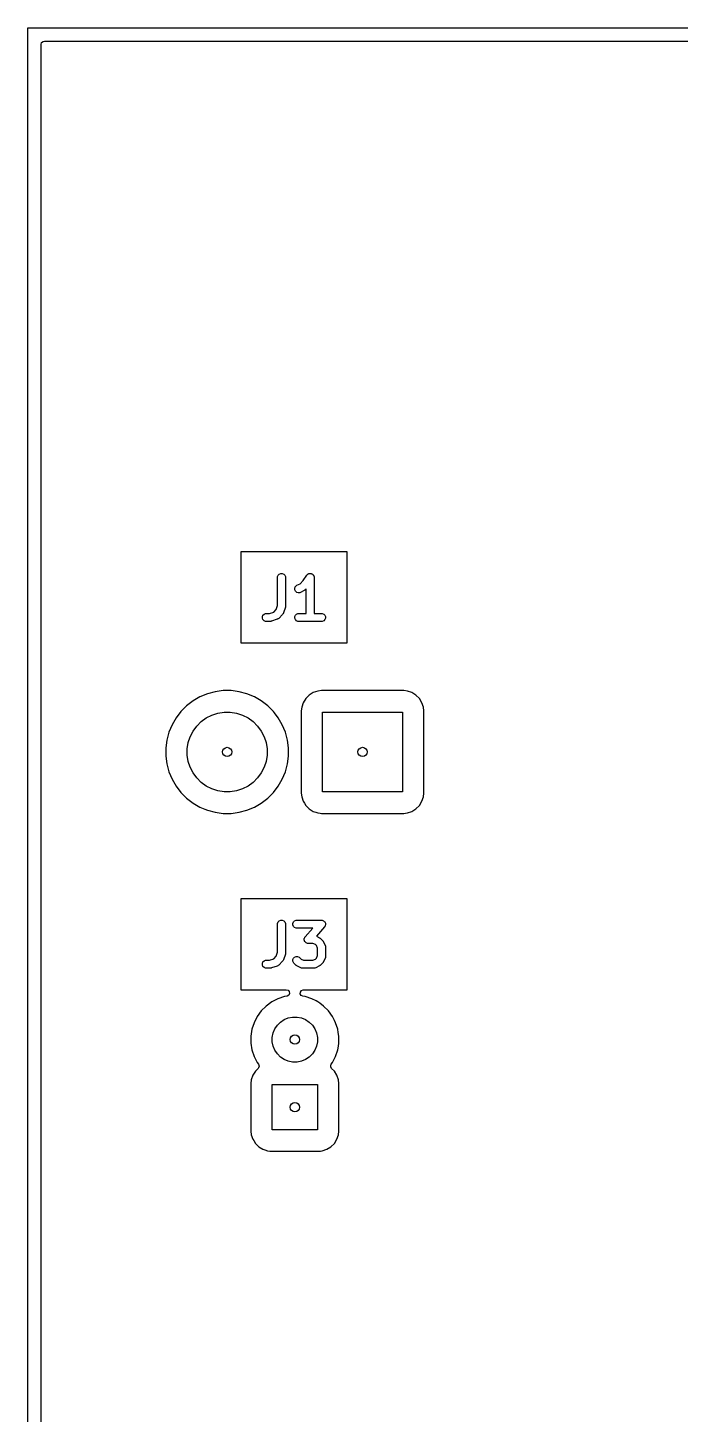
# Model space of a CAD drawing. Extents: x 20 to 124, y -124 to -20.
# Drawn here: x 20 to 44.5, y -72 to -20 of the extents above; entities that cross this region are included whole.
import ezdxf

# ---------------------------------------------------------------- set-up
doc = ezdxf.new("R2010")
doc.units = 0
doc.layers.add('BLACK', color=7, linetype='CONTINUOUS')
doc.layers.add('WHITE', color=7, linetype='CONTINUOUS')

msp = doc.modelspace()

# ---------------------------------------------------------------- linework, layer by layer
at = {"layer": 'BLACK', "linetype": 'CONTINUOUS'}
for p, q in [((20.5005, -20.6245), (20.520185, -20.557461)), ((20.5005, -43.073053), (20.5005, -20.6245)), ((20.520185, -20.557461), (20.572989, -20.511706)), ((20.572989, -20.511706), (20.6245, -20.5005)), ((20.6245, -20.5005), (123.3755, -20.5005)), ((31.9755, -39.657484), (27.993071, -39.657484)), ((27.993071, -39.657484), (27.993071, -43.073053)), ((31.9755, -43.073053), (31.9755, -39.657484)), ((29.372882, -40.586564), (29.39528, -40.532492)), ((29.39528, -40.532492), (29.436664, -40.491108)), ((29.436664, -40.491108), (29.490736, -40.46871)), ((29.490736, -40.46871), (29.549264, -40.46871)), ((29.549264, -40.46871), (29.603336, -40.491108)), ((29.603336, -40.491108), (29.64472, -40.532492)), ((29.64472, -40.532492), (29.667118, -40.586564)), ((30.332001, -40.734551), (30.466621, -40.532623)), ((30.466621, -40.532623), (30.466687, -40.532542)), ((30.466687, -40.532542), (30.466708, -40.532492)), ((30.466708, -40.532492), (30.466819, -40.53238)), ((30.466819, -40.53238), (30.485251, -40.509872)), ((30.485251, -40.509872), (30.497593, -40.501606)), ((30.497593, -40.501606), (30.508092, -40.491108)), ((30.508092, -40.491108), (30.521668, -40.485484)), ((30.521668, -40.485484), (30.533881, -40.477306)), ((30.533881, -40.477306), (30.548442, -40.474393)), ((30.548442, -40.474393), (30.562164, -40.46871)), ((30.562164, -40.46871), (30.576861, -40.46871)), ((30.576861, -40.46871), (30.591271, -40.465828)), ((30.591271, -40.465828), (30.605841, -40.46871)), ((30.605841, -40.46871), (30.620692, -40.46871)), ((30.620692, -40.46871), (30.634266, -40.474332)), ((30.634266, -40.474332), (30.648685, -40.477185)), ((30.648685, -40.477185), (30.661045, -40.485425)), ((30.661045, -40.485425), (30.674764, -40.491108)), ((30.674764, -40.491108), (30.685153, -40.501497)), ((30.685153, -40.501497), (30.697384, -40.509651)), ((30.697384, -40.509651), (30.705649, -40.521993)), ((30.705649, -40.521993), (30.716148, -40.532492)), ((30.716148, -40.532492), (30.721771, -40.546068)), ((30.721771, -40.546068), (30.72995, -40.558281)), ((30.72995, -40.558281), (30.732862, -40.572843)), ((29.37, -40.615828), (29.372882, -40.586564)), ((29.37, -41.662916), (29.37, -40.615828)), ((29.667118, -40.586564), (29.67, -40.615828)), ((29.67, -40.615828), (29.67, -41.687257)), ((30.014035, -41.025639), (30.032542, -40.970116)), ((30.018184, -41.084019), (30.014035, -41.025639)), ((30.032542, -40.970116), (30.070889, -40.925901)), ((30.070889, -40.925901), (30.095775, -40.910236)), ((30.095775, -40.910236), (30.21686, -40.849692)), ((30.21686, -40.849692), (30.332001, -40.734551)), ((30.41178, -41.079037), (30.400278, -41.088476)), ((30.441428, -41.049389), (30.41178, -41.079037)), ((30.441428, -41.965828), (30.441428, -41.049389)), ((30.732862, -40.572843), (30.738546, -40.586564)), ((30.738546, -40.586564), (30.741397, -40.615516)), ((30.741397, -40.615516), (30.741428, -40.61567)), ((30.741428, -40.61567), (30.741417, -40.615722)), ((30.741417, -40.615722), (30.741428, -40.615828)), ((30.741428, -40.615828), (30.741428, -41.965828)), ((30.044358, -41.136368), (30.018184, -41.084019)), ((30.088573, -41.174715), (30.044358, -41.136368)), ((30.144096, -41.193222), (30.088573, -41.174715)), ((30.202476, -41.189073), (30.144096, -41.193222)), ((30.229939, -41.178564), (30.202476, -41.189073)), ((30.372796, -41.107135), (30.229939, -41.178564)), ((30.385389, -41.099207), (30.372796, -41.107135)), ((30.389049, -41.097692), (30.385389, -41.099207)), ((30.393168, -41.09431), (30.389049, -41.097692)), ((30.397682, -41.09147), (30.393168, -41.09431)), ((30.400278, -41.088476), (30.397682, -41.09147)), ((28.801453, -42.086564), (28.823851, -42.032492)), ((28.801453, -42.145092), (28.801453, -42.086564)), ((28.823851, -42.032492), (28.865235, -41.991108)), ((28.865235, -41.991108), (28.919307, -41.96871)), ((28.919307, -41.96871), (28.948571, -41.965828)), ((28.948571, -41.965828), (29.067085, -41.965828)), ((29.067085, -41.965828), (29.224687, -41.913294)), ((29.224687, -41.913294), (29.317466, -41.820514)), ((29.317466, -41.820514), (29.37, -41.662916)), ((29.554637, -42.007608), (29.41178, -42.150466)), ((29.573292, -41.984877), (29.554637, -42.007608)), ((29.575354, -41.979897), (29.573292, -41.984877)), ((29.578885, -41.975827), (29.575354, -41.979897)), ((29.590873, -41.948977), (29.578885, -41.975827)), ((29.662302, -41.734692), (29.590873, -41.948977)), ((29.665601, -41.720182), (29.662302, -41.734692)), ((29.667118, -41.716521), (29.665601, -41.720182)), ((29.66764, -41.711212), (29.667118, -41.716521)), ((29.668822, -41.706018), (29.66764, -41.711212)), ((29.67, -41.687257), (29.668541, -41.702068)), ((29.668541, -41.702068), (29.668822, -41.706018)), ((30.015739, -42.086564), (30.038137, -42.032492)), ((30.015739, -42.145092), (30.015739, -42.086564)), ((30.038137, -42.032492), (30.079521, -41.991108)), ((30.079521, -41.991108), (30.133593, -41.96871)), ((30.133593, -41.96871), (30.162857, -41.965828)), ((30.162857, -41.965828), (30.441428, -41.965828)), ((30.741428, -41.965828), (31.02, -41.965828)), ((31.02, -41.965828), (31.049264, -41.96871)), ((31.049264, -41.96871), (31.103336, -41.991108)), ((31.103336, -41.991108), (31.14472, -42.032492)), ((31.14472, -42.032492), (31.167118, -42.086564)), ((31.167118, -42.086564), (31.167118, -42.145092)), ((28.823851, -42.199164), (28.801453, -42.145092)), ((28.865235, -42.240548), (28.823851, -42.199164)), ((28.919307, -42.262946), (28.865235, -42.240548)), ((28.948571, -42.265828), (28.919307, -42.262946)), ((29.091428, -42.265828), (28.948571, -42.265828)), ((29.106233, -42.264369), (29.091428, -42.265828)), ((29.110188, -42.264651), (29.106233, -42.264369)), ((29.115389, -42.263468), (29.110188, -42.264651)), ((29.120692, -42.262946), (29.115389, -42.263468)), ((29.124349, -42.26143), (29.120692, -42.262946)), ((29.138862, -42.258131), (29.124349, -42.26143)), ((29.353148, -42.186703), (29.138862, -42.258131)), ((29.379999, -42.174715), (29.353148, -42.186703)), ((29.38407, -42.171183), (29.379999, -42.174715)), ((29.38905, -42.169121), (29.38407, -42.171183)), ((29.41178, -42.150466), (29.38905, -42.169121)), ((30.038137, -42.199164), (30.015739, -42.145092)), ((30.079521, -42.240548), (30.038137, -42.199164)), ((30.133593, -42.262946), (30.079521, -42.240548)), ((30.162857, -42.265828), (30.133593, -42.262946)), ((31.02, -42.265828), (30.162857, -42.265828)), ((31.049264, -42.262946), (31.02, -42.265828)), ((31.103336, -42.240548), (31.049264, -42.262946)), ((31.14472, -42.199164), (31.103336, -42.240548)), ((31.167118, -42.145092), (31.14472, -42.199164)), ((20.5005, -47.011723), (20.5005, -43.073053)), ((27.993071, -43.073053), (31.9755, -43.073053)), ((26.460328, -45.094818), (26.199168, -45.245599)), ((26.460338, -45.094814), (26.460328, -45.094818)), ((26.738939, -44.979413), (26.460338, -45.094814)), ((27.030233, -44.901361), (26.738939, -44.979413)), ((27.329206, -44.862001), (27.030233, -44.901361)), ((27.329211, -44.862), (27.329206, -44.862001)), ((27.329217, -44.862), (27.329211, -44.862)), ((27.630783, -44.862), (27.329217, -44.862)), ((27.630788, -44.862), (27.630783, -44.862)), ((27.630793, -44.862001), (27.630788, -44.862)), ((27.929766, -44.901361), (27.630793, -44.862001)), ((28.22106, -44.979413), (27.929766, -44.901361)), ((28.499661, -45.094814), (28.22106, -44.979413)), ((28.499671, -45.094818), (28.499661, -45.094814)), ((28.760831, -45.245599), (28.499671, -45.094818)), ((30.430184, -45.160237), (30.334211, -45.312976)), ((30.557737, -45.032684), (30.430184, -45.160237)), ((30.710476, -44.936711), (30.557737, -45.032684)), ((30.880745, -44.877131), (30.710476, -44.936711)), ((30.88075, -44.87713), (30.880745, -44.877131)), ((31.015039, -44.862), (30.88075, -44.87713)), ((31.015046, -44.862), (31.015039, -44.862)), ((34.104954, -44.862), (31.015046, -44.862)), ((34.10496, -44.862), (34.104954, -44.862)), ((34.239249, -44.87713), (34.10496, -44.862)), ((34.239254, -44.877131), (34.239249, -44.87713)), ((34.409523, -44.936711), (34.239254, -44.877131)), ((34.477482, -44.979413), (34.409523, -44.936711)), ((34.562262, -45.032684), (34.477482, -44.979413)), ((34.689816, -45.160238), (34.562262, -45.032684)), ((34.785789, -45.312978), (34.689816, -45.160238)), ((25.746679, -45.642421), (25.563099, -45.881668)), ((25.746685, -45.642414), (25.746679, -45.642421)), ((25.959914, -45.429185), (25.746685, -45.642414)), ((25.959921, -45.429179), (25.959914, -45.429185)), ((26.199168, -45.245599), (25.959921, -45.429179)), ((26.905975, -45.776681), (27.129832, -45.703945)), ((27.129832, -45.703945), (27.362311, -45.667124)), ((27.362311, -45.667124), (27.597689, -45.667124)), ((27.597689, -45.667124), (27.830168, -45.703945)), ((27.830168, -45.703945), (28.054025, -45.776681)), ((29.000078, -45.429179), (28.760831, -45.245599)), ((29.000085, -45.429185), (29.000078, -45.429179)), ((29.188439, -45.617539), (29.000085, -45.429185)), ((29.213314, -45.642414), (29.188439, -45.617539)), ((29.21332, -45.642421), (29.213314, -45.642414)), ((29.249486, -45.689553), (29.21332, -45.642421)), ((29.3969, -45.881668), (29.249486, -45.689553)), ((30.27463, -45.48325), (30.2595, -45.617539)), ((30.2595, -45.617539), (30.2595, -48.70746)), ((30.274631, -45.483245), (30.27463, -45.48325)), ((30.334211, -45.312976), (30.274631, -45.483245)), ((31.06, -48.6625), (31.06, -45.6625)), ((31.06, -45.6625), (34.06, -45.6625)), ((34.06, -45.6625), (34.06, -48.6625)), ((34.845368, -45.483245), (34.785789, -45.312978)), ((34.8605, -45.617546), (34.845368, -45.483245)), ((34.8605, -48.596328), (34.8605, -45.617546)), ((25.412314, -46.142838), (25.296913, -46.421439)), ((25.412318, -46.142828), (25.412314, -46.142838)), ((25.563099, -45.881668), (25.412318, -46.142828)), ((26.20104, -46.378752), (26.339391, -46.188328)), ((26.339391, -46.188328), (26.505828, -46.021891)), ((26.505828, -46.021891), (26.696252, -45.88354)), ((26.696252, -45.88354), (26.905975, -45.776681)), ((28.054025, -45.776681), (28.263748, -45.88354)), ((28.263748, -45.88354), (28.454172, -46.021891)), ((28.454172, -46.021891), (28.620609, -46.188328)), ((28.620609, -46.188328), (28.75896, -46.378752)), ((29.547683, -46.142832), (29.3969, -45.881668)), ((29.663087, -46.421442), (29.547683, -46.142832)), ((25.218861, -46.712733), (25.179501, -47.011706)), ((25.296913, -46.421439), (25.218861, -46.712733)), ((26.021445, -46.812332), (26.094181, -46.588475)), ((26.094181, -46.588475), (26.20104, -46.378752)), ((28.75896, -46.378752), (28.865819, -46.588475)), ((28.865819, -46.588475), (28.938555, -46.812332)), ((29.741138, -46.712732), (29.663087, -46.421442)), ((29.7805, -47.011717), (29.741138, -46.712732)), ((20.5005, -56.078053), (20.5005, -47.011723)), ((25.179501, -47.011706), (25.1795, -47.011723)), ((25.1795, -47.011723), (25.1795, -47.313276)), ((25.1795, -47.313276), (25.179501, -47.313293)), ((25.179501, -47.313293), (25.218861, -47.612266)), ((25.984624, -47.044811), (26.021445, -46.812332)), ((25.984624, -47.280189), (25.984624, -47.044811)), ((26.021445, -47.512668), (25.984624, -47.280189)), ((28.938555, -46.812332), (28.975376, -47.044811)), ((28.975376, -47.280189), (28.938555, -47.512668)), ((28.975376, -47.044811), (28.975376, -47.280189)), ((29.741138, -47.612268), (29.7805, -47.313283)), ((29.7805, -47.313283), (29.7805, -47.011717)), ((25.218861, -47.612266), (25.296913, -47.90356)), ((26.094181, -47.736525), (26.021445, -47.512668)), ((26.20104, -47.946248), (26.094181, -47.736525)), ((28.865819, -47.736525), (28.75896, -47.946248)), ((28.938555, -47.512668), (28.865819, -47.736525)), ((29.663087, -47.903558), (29.741138, -47.612268)), ((25.296913, -47.90356), (25.412314, -48.182161)), ((25.412314, -48.182161), (25.412318, -48.182171)), ((25.412318, -48.182171), (25.563099, -48.443331)), ((26.339391, -48.136672), (26.20104, -47.946248)), ((26.505828, -48.303109), (26.339391, -48.136672)), ((26.696252, -48.44146), (26.505828, -48.303109)), ((28.454172, -48.303109), (28.263748, -48.44146)), ((28.620609, -48.136672), (28.454172, -48.303109)), ((28.75896, -47.946248), (28.620609, -48.136672)), ((29.3969, -48.443332), (29.547683, -48.182168)), ((29.547683, -48.182168), (29.663087, -47.903558)), ((25.563099, -48.443331), (25.746679, -48.682578)), ((25.746679, -48.682578), (25.746685, -48.682585)), ((25.746685, -48.682585), (25.959914, -48.895814)), ((26.905975, -48.548319), (26.696252, -48.44146)), ((27.129832, -48.621055), (26.905975, -48.548319)), ((27.362311, -48.657876), (27.129832, -48.621055)), ((27.597689, -48.657876), (27.362311, -48.657876)), ((27.830168, -48.621055), (27.597689, -48.657876)), ((28.054025, -48.548319), (27.830168, -48.621055)), ((28.263748, -48.44146), (28.054025, -48.548319)), ((29.00008, -48.895819), (29.213319, -48.68258)), ((29.213319, -48.68258), (29.3969, -48.443332)), ((30.2595, -48.70746), (30.27463, -48.841749)), ((30.27463, -48.841749), (30.274631, -48.841754)), ((30.274631, -48.841754), (30.334211, -49.012023)), ((34.06, -48.6625), (31.06, -48.6625)), ((34.785789, -49.012022), (34.845368, -48.841755)), ((34.845368, -48.841755), (34.8605, -48.707454)), ((34.8605, -48.707454), (34.8605, -48.596328)), ((25.959914, -48.895814), (25.959921, -48.89582)), ((25.959921, -48.89582), (26.199168, -49.0794)), ((26.199168, -49.0794), (26.460328, -49.230181)), ((26.460328, -49.230181), (26.460329, -49.230181)), ((26.460329, -49.230181), (26.460332, -49.230183)), ((26.460332, -49.230183), (26.646072, -49.307119)), ((26.646072, -49.307119), (26.738939, -49.345586)), ((26.738939, -49.345586), (26.73894, -49.345586)), ((26.73894, -49.345586), (26.738942, -49.345587)), ((26.738942, -49.345587), (27.030232, -49.423638)), ((27.929768, -49.423638), (28.221058, -49.345587)), ((28.221058, -49.345587), (28.499668, -49.230183)), ((28.499668, -49.230183), (28.760832, -49.0794)), ((28.760832, -49.0794), (29.00008, -48.895819)), ((30.334211, -49.012023), (30.376547, -49.0794)), ((30.376547, -49.0794), (30.430184, -49.164762)), ((30.430184, -49.164762), (30.557738, -49.292316)), ((30.557738, -49.292316), (30.710478, -49.388289)), ((30.710478, -49.388289), (30.8115, -49.423638)), ((34.239255, -49.447868), (34.409522, -49.388289)), ((34.409522, -49.388289), (34.562262, -49.292316)), ((34.562262, -49.292316), (34.689816, -49.164762)), ((34.689816, -49.164762), (34.785789, -49.012022)), ((27.030232, -49.423638), (27.329217, -49.463)), ((27.329217, -49.463), (27.329224, -49.463)), ((27.329224, -49.463), (27.630776, -49.463)), ((27.630776, -49.463), (27.630783, -49.463)), ((27.630783, -49.463), (27.929768, -49.423638)), ((30.8115, -49.423638), (30.880745, -49.447868)), ((30.880745, -49.447868), (30.88075, -49.447869)), ((30.88075, -49.447869), (30.971246, -49.458065)), ((30.971246, -49.458065), (31.01504, -49.462999)), ((31.01504, -49.462999), (31.015043, -49.463)), ((31.015043, -49.463), (31.015046, -49.463)), ((31.015046, -49.463), (34.104957, -49.463)), ((34.104957, -49.463), (34.104958, -49.462999)), ((34.104958, -49.462999), (34.172104, -49.455434)), ((34.172104, -49.455434), (34.239249, -49.447869)), ((34.239249, -49.447869), (34.239252, -49.447868)), ((34.239252, -49.447868), (34.239255, -49.447868)), ((31.977225, -52.663687), (27.993071, -52.663687)), ((27.993071, -52.663687), (27.993071, -56.078053)), ((31.977225, -56.078053), (31.977225, -52.663687)), ((29.372882, -53.591564), (29.39528, -53.537492)), ((29.39528, -53.537492), (29.436664, -53.496108)), ((29.436664, -53.496108), (29.490736, -53.47371)), ((29.490736, -53.47371), (29.549264, -53.47371)), ((29.549264, -53.47371), (29.603336, -53.496108)), ((29.603336, -53.496108), (29.64472, -53.537492)), ((29.64472, -53.537492), (29.667118, -53.591564)), ((29.94431, -53.591564), (29.966708, -53.537492)), ((29.966708, -53.537492), (30.008092, -53.496108)), ((30.008092, -53.496108), (30.062164, -53.47371)), ((30.062164, -53.47371), (30.091428, -53.470828)), ((30.091428, -53.470828), (31.02, -53.470828)), ((31.02, -53.470828), (31.035477, -53.472352)), ((31.035477, -53.472352), (31.039412, -53.47209)), ((31.039412, -53.47209), (31.042122, -53.473006)), ((31.042122, -53.473006), (31.049264, -53.47371)), ((31.049264, -53.47371), (31.071778, -53.483036)), ((31.071778, -53.483036), (31.094854, -53.49084)), ((31.094854, -53.49084), (31.098661, -53.494171)), ((31.098661, -53.494171), (31.103336, -53.496108)), ((31.103336, -53.496108), (31.120565, -53.513337)), ((31.120565, -53.513337), (31.138901, -53.529381)), ((31.138901, -53.529381), (31.141143, -53.533915)), ((31.141143, -53.533915), (31.14472, -53.537492)), ((31.14472, -53.537492), (31.154046, -53.560008)), ((29.37, -53.620828), (29.372882, -53.591564)), ((29.37, -54.667916), (29.37, -53.620828)), ((29.667118, -53.591564), (29.67, -53.620828)), ((29.67, -53.620828), (29.67, -54.692257)), ((29.94431, -53.650092), (29.94431, -53.591564)), ((29.966708, -53.704164), (29.94431, -53.650092)), ((30.008092, -53.745548), (29.966708, -53.704164)), ((30.062164, -53.767946), (30.008092, -53.745548)), ((30.091428, -53.770828), (30.062164, -53.767946)), ((30.689435, -53.770828), (30.091428, -53.770828)), ((30.407113, -54.093481), (30.689435, -53.770828)), ((31.132886, -53.719604), (30.825952, -54.070386)), ((30.825952, -54.070386), (30.944225, -54.129521)), ((31.141929, -53.706954), (31.132886, -53.719604)), ((31.14472, -53.704164), (31.141929, -53.706954)), ((31.145815, -53.701519), (31.14472, -53.704164)), ((31.149988, -53.695683), (31.145815, -53.701519)), ((31.157793, -53.672603), (31.149988, -53.695683)), ((31.154046, -53.560008), (31.164845, -53.581844)), ((31.167118, -53.650092), (31.157793, -53.672603)), ((31.164845, -53.581844), (31.165181, -53.586888)), ((31.165181, -53.586888), (31.167118, -53.591564)), ((31.167118, -53.591564), (31.167118, -53.615939)), ((31.167118, -53.615939), (31.168738, -53.64024)), ((31.168738, -53.64024), (31.167118, -53.64503)), ((31.167118, -53.64503), (31.167118, -53.650092)), ((30.371261, -54.172845), (30.372882, -54.168052)), ((30.372882, -54.197154), (30.371261, -54.172845)), ((30.372882, -54.162993), (30.382205, -54.140484)), ((30.372882, -54.168052), (30.372882, -54.162993)), ((30.372882, -54.221521), (30.372882, -54.197154)), ((30.374818, -54.226196), (30.372882, -54.221521)), ((30.375155, -54.231241), (30.374818, -54.226196)), ((30.385953, -54.253076), (30.375155, -54.231241)), ((30.382205, -54.140484), (30.390012, -54.117403)), ((30.39528, -54.275593), (30.385953, -54.253076)), ((30.390012, -54.117403), (30.394183, -54.111566)), ((30.394183, -54.111566), (30.39528, -54.108921)), ((30.39528, -54.108921), (30.398069, -54.106131)), ((30.398856, -54.279169), (30.39528, -54.275593)), ((30.398069, -54.106131), (30.407113, -54.093481)), ((30.401099, -54.283704), (30.398856, -54.279169)), ((30.419434, -54.299747), (30.401099, -54.283704)), ((30.436664, -54.316977), (30.419434, -54.299747)), ((30.441338, -54.318913), (30.436664, -54.316977)), ((30.445146, -54.322245), (30.441338, -54.318913)), ((30.468227, -54.330051), (30.445146, -54.322245)), ((30.490736, -54.339375), (30.468227, -54.330051)), ((30.497873, -54.340077), (30.490736, -54.339375)), ((30.500588, -54.340996), (30.497873, -54.340077)), ((30.504527, -54.340733), (30.500588, -54.340996)), ((30.52, -54.342257), (30.504527, -54.340733)), ((30.698876, -54.342257), (30.52, -54.342257)), ((30.788289, -54.386963), (30.698876, -54.342257)), ((30.825292, -54.423967), (30.788289, -54.386963)), ((30.87, -54.513381), (30.825292, -54.423967)), ((30.87, -54.799703), (30.87, -54.513381)), ((30.944225, -54.129521), (30.956819, -54.137449)), ((30.956819, -54.137449), (30.960479, -54.138965)), ((30.960479, -54.138965), (30.964599, -54.142346)), ((30.964599, -54.142346), (30.96911, -54.145186)), ((30.96911, -54.145186), (30.971704, -54.148177)), ((30.971704, -54.148177), (30.98321, -54.15762)), ((30.98321, -54.15762), (31.054638, -54.229049)), ((31.054638, -54.229049), (31.064076, -54.240549)), ((31.064076, -54.240549), (31.06707, -54.243146)), ((31.06707, -54.243146), (31.06991, -54.247658)), ((31.06991, -54.247658), (31.073292, -54.251779)), ((31.073292, -54.251779), (31.074807, -54.255438)), ((31.074807, -54.255438), (31.082735, -54.268032)), ((31.082735, -54.268032), (31.154164, -54.410888)), ((31.154164, -54.410888), (31.164673, -54.438352)), ((31.164673, -54.438352), (31.165054, -54.443726)), ((31.165054, -54.443726), (31.167118, -54.448707)), ((31.167118, -54.448707), (31.17, -54.477971)), ((31.17, -54.477971), (31.17, -54.835114)), ((28.801453, -55.091564), (28.823851, -55.037492)), ((28.801453, -55.150092), (28.801453, -55.091564)), ((28.823851, -55.037492), (28.865235, -54.996108)), ((28.865235, -54.996108), (28.919307, -54.97371)), ((28.919307, -54.97371), (28.948571, -54.970828)), ((28.948571, -54.970828), (29.067085, -54.970828)), ((29.067085, -54.970828), (29.224687, -54.918294)), ((29.224687, -54.918294), (29.317466, -54.825514)), ((29.317466, -54.825514), (29.37, -54.667916)), ((29.554637, -55.012608), (29.41178, -55.155466)), ((29.573292, -54.989877), (29.554637, -55.012608)), ((29.575354, -54.984897), (29.573292, -54.989877)), ((29.578885, -54.980827), (29.575354, -54.984897)), ((29.590873, -54.953977), (29.578885, -54.980827)), ((29.662302, -54.739692), (29.590873, -54.953977)), ((29.665601, -54.725182), (29.662302, -54.739692)), ((29.667118, -54.721521), (29.665601, -54.725182)), ((29.66764, -54.716212), (29.667118, -54.721521)), ((29.668822, -54.711018), (29.66764, -54.716212)), ((29.67, -54.692257), (29.668541, -54.707068)), ((29.668541, -54.707068), (29.668822, -54.711018)), ((29.94431, -54.948708), (29.966707, -54.894636)), ((29.94431, -55.007234), (29.94431, -54.948708)), ((29.966707, -55.061306), (29.94431, -55.007234)), ((29.966707, -54.894636), (30.008093, -54.85325)), ((29.985362, -55.084037), (29.966707, -55.061306)), ((30.056791, -55.155466), (29.985362, -55.084037)), ((30.008093, -54.85325), (30.062165, -54.830853)), ((30.062165, -54.830853), (30.120691, -54.830853)), ((30.120691, -54.830853), (30.174763, -54.85325)), ((30.174763, -54.85325), (30.197494, -54.871905)), ((30.197494, -54.871905), (30.25171, -54.926121)), ((30.25171, -54.926121), (30.341124, -54.970828)), ((30.341124, -54.970828), (30.698876, -54.970828)), ((30.698876, -54.970828), (30.788289, -54.926121)), ((30.788289, -54.926121), (30.825292, -54.889117)), ((30.825292, -54.889117), (30.87, -54.799703)), ((31.054638, -55.084036), (30.98321, -55.155465)), ((31.064076, -55.072535), (31.054638, -55.084036)), ((31.06707, -55.069939), (31.064076, -55.072535)), ((31.06991, -55.065426), (31.06707, -55.069939)), ((31.073292, -55.061306), (31.06991, -55.065426)), ((31.074807, -55.057646), (31.073292, -55.061306)), ((31.082735, -55.045053), (31.074807, -55.057646)), ((31.154164, -54.902197), (31.082735, -55.045053)), ((31.164673, -54.874733), (31.154164, -54.902197)), ((31.165054, -54.869358), (31.164673, -54.874733)), ((31.167118, -54.864378), (31.165054, -54.869358)), ((31.17, -54.835114), (31.167118, -54.864378)), ((28.823851, -55.204164), (28.801453, -55.150092)), ((28.865235, -55.245548), (28.823851, -55.204164)), ((28.919307, -55.267946), (28.865235, -55.245548)), ((28.948571, -55.270828), (28.919307, -55.267946)), ((29.091428, -55.270828), (28.948571, -55.270828)), ((29.106233, -55.269369), (29.091428, -55.270828)), ((29.110188, -55.269651), (29.106233, -55.269369)), ((29.115389, -55.268468), (29.110188, -55.269651)), ((29.120692, -55.267946), (29.115389, -55.268468)), ((29.124349, -55.26643), (29.120692, -55.267946)), ((29.138862, -55.263131), (29.124349, -55.26643)), ((29.353148, -55.191703), (29.138862, -55.263131)), ((29.379999, -55.179715), (29.353148, -55.191703)), ((29.38407, -55.176183), (29.379999, -55.179715)), ((29.38905, -55.174121), (29.38407, -55.176183)), ((29.41178, -55.155466), (29.38905, -55.174121)), ((30.068295, -55.164907), (30.056791, -55.155466)), ((30.07089, -55.167899), (30.068295, -55.164907)), ((30.075399, -55.170737), (30.07089, -55.167899)), ((30.079522, -55.174121), (30.075399, -55.170737)), ((30.083183, -55.175637), (30.079522, -55.174121)), ((30.095775, -55.183564), (30.083183, -55.175637)), ((30.238633, -55.254992), (30.095775, -55.183564)), ((30.266096, -55.265502), (30.238633, -55.254992)), ((30.271471, -55.265883), (30.266096, -55.265502)), ((30.27645, -55.267946), (30.271471, -55.265883)), ((30.305714, -55.270828), (30.27645, -55.267946)), ((30.734285, -55.270828), (30.305714, -55.270828)), ((30.763549, -55.267946), (30.734285, -55.270828)), ((30.768527, -55.265883), (30.763549, -55.267946)), ((30.773903, -55.265502), (30.768527, -55.265883)), ((30.801366, -55.254992), (30.773903, -55.265502)), ((30.944225, -55.183564), (30.801366, -55.254992)), ((30.956819, -55.175635), (30.944225, -55.183564)), ((30.960479, -55.17412), (30.956819, -55.175635)), ((30.964599, -55.170738), (30.960479, -55.17412)), ((30.96911, -55.167899), (30.964599, -55.170738)), ((30.971704, -55.164907), (30.96911, -55.167899)), ((30.98321, -55.155465), (30.971704, -55.164907)), ((20.5005, -65.060894), (20.5005, -56.078053)), ((27.993071, -56.078053), (29.696907, -56.078053)), ((29.696907, -56.078053), (29.763946, -56.097738)), ((29.763946, -56.097738), (29.809701, -56.150542)), ((29.809701, -56.150542), (29.819645, -56.2197)), ((30.224627, -56.165423), (30.263237, -56.10719)), ((30.263237, -56.10719), (30.3272, -56.079076)), ((30.3272, -56.079076), (30.343093, -56.078053)), ((30.343093, -56.078053), (31.977225, -56.078053)), ((29.154945, -56.535868), (28.944774, -56.688566)), ((29.386423, -56.417922), (29.154945, -56.535868)), ((29.633506, -56.33764), (29.386423, -56.417922)), ((29.716305, -56.324526), (29.633506, -56.33764)), ((29.731842, -56.32103), (29.716305, -56.324526)), ((29.79062, -56.283256), (29.731842, -56.32103)), ((29.819645, -56.2197), (29.79062, -56.283256)), ((30.223629, -56.235285), (30.224627, -56.165423)), ((30.26056, -56.294597), (30.223629, -56.235285)), ((30.323695, -56.324526), (30.26056, -56.294597)), ((30.406493, -56.33764), (30.323695, -56.324526)), ((30.653576, -56.417922), (30.406493, -56.33764)), ((30.812764, -56.499034), (30.653576, -56.417922)), ((30.885051, -56.535866), (30.812764, -56.499034)), ((30.885053, -56.535867), (30.885051, -56.535866)), ((30.885054, -56.535868), (30.885053, -56.535867)), ((30.953006, -56.585238), (30.885054, -56.535868)), ((31.095229, -56.688569), (30.953006, -56.585238)), ((28.608368, -57.082445), (28.490422, -57.313923)), ((28.761066, -56.872274), (28.608368, -57.082445)), ((28.761071, -56.872268), (28.761066, -56.872274)), ((28.944768, -56.688571), (28.761071, -56.872268)), ((28.944774, -56.688566), (28.944768, -56.688571)), ((29.480766, -57.290441), (29.619313, -57.197867)), ((29.619313, -57.197867), (29.773258, -57.134101)), ((29.773258, -57.134101), (29.936685, -57.101593)), ((29.936685, -57.101593), (30.103315, -57.101593)), ((30.103315, -57.101593), (30.266742, -57.134101)), ((30.266742, -57.134101), (30.420687, -57.197867)), ((30.420687, -57.197867), (30.559234, -57.290441)), ((31.278931, -56.872271), (31.095229, -56.688569)), ((31.431634, -57.082449), (31.278931, -56.872271)), ((31.506787, -57.229945), (31.431634, -57.082449)), ((28.41014, -57.561006), (28.3695, -57.817597)), ((28.490422, -57.313923), (28.41014, -57.561006)), ((29.174093, -57.864185), (29.206601, -57.700758)), ((29.206601, -57.700758), (29.270367, -57.546813)), ((29.270367, -57.546813), (29.362941, -57.408266)), ((29.362941, -57.408266), (29.480766, -57.290441)), ((30.559234, -57.290441), (30.677059, -57.408266)), ((30.677059, -57.408266), (30.769633, -57.546813)), ((30.769633, -57.546813), (30.833399, -57.700758)), ((30.833399, -57.700758), (30.865907, -57.864185)), ((31.549577, -57.313923), (31.506787, -57.229945)), ((31.549577, -57.313925), (31.549577, -57.313923)), ((31.549579, -57.313928), (31.549577, -57.313925)), ((31.62986, -57.561007), (31.549579, -57.313928)), ((31.648947, -57.681521), (31.62986, -57.561007)), ((31.6705, -57.817597), (31.648947, -57.681521)), ((28.3695, -57.817597), (28.3695, -58.077402)), ((28.3695, -58.077402), (28.41014, -58.333993)), ((29.174093, -58.030815), (29.174093, -57.864185)), ((29.206601, -58.194242), (29.174093, -58.030815)), ((29.270367, -58.348187), (29.206601, -58.194242)), ((30.833399, -58.194242), (30.769633, -58.348187)), ((30.865907, -58.030815), (30.833399, -58.194242)), ((30.865907, -57.864185), (30.865907, -58.030815)), ((31.62986, -58.333993), (31.652539, -58.190798)), ((31.652539, -58.190798), (31.6705, -58.077402)), ((31.6705, -58.077402), (31.6705, -57.817597)), ((28.41014, -58.333993), (28.490422, -58.581076)), ((28.490422, -58.581076), (28.608368, -58.812554)), ((29.362941, -58.486734), (29.270367, -58.348187)), ((29.480766, -58.604559), (29.362941, -58.486734)), ((29.619313, -58.697133), (29.480766, -58.604559)), ((29.773258, -58.760899), (29.619313, -58.697133)), ((30.420687, -58.697133), (30.266742, -58.760899)), ((30.559234, -58.604559), (30.420687, -58.697133)), ((30.677059, -58.486734), (30.559234, -58.604559)), ((30.769633, -58.348187), (30.677059, -58.486734)), ((31.431634, -58.812551), (31.549579, -58.581072)), ((31.549579, -58.581072), (31.62986, -58.333993)), ((28.540183, -59.135239), (28.444211, -59.287976)), ((28.640577, -59.034845), (28.540183, -59.135239)), ((28.608368, -58.812554), (28.653213, -58.874279)), ((28.660867, -59.008139), (28.640577, -59.034845)), ((28.653213, -58.874279), (28.676693, -58.940085)), ((28.676693, -58.940085), (28.660867, -59.008139)), ((29.936685, -58.793407), (29.773258, -58.760899)), ((30.103315, -58.793407), (29.936685, -58.793407)), ((30.266742, -58.760899), (30.103315, -58.793407)), ((31.365938, -58.973522), (31.370922, -58.90383)), ((31.399423, -59.034845), (31.365938, -58.973522)), ((31.370922, -58.90383), (31.386784, -58.87428)), ((31.386784, -58.87428), (31.431634, -58.812551)), ((31.499816, -59.135238), (31.399423, -59.034845)), ((31.595789, -59.287978), (31.499816, -59.135238)), ((28.38463, -59.45825), (28.3695, -59.592539)), ((28.3695, -59.592539), (28.3695, -61.38246)), ((28.384631, -59.458245), (28.38463, -59.45825)), ((28.444211, -59.287976), (28.384631, -59.458245)), ((29.17, -61.3375), (29.17, -59.6375)), ((29.17, -59.6375), (30.87, -59.6375)), ((30.87, -59.6375), (30.87, -61.3375)), ((31.655368, -59.458245), (31.595789, -59.287978)), ((31.6705, -59.592546), (31.655368, -59.458245)), ((31.6705, -61.382454), (31.6705, -59.592546)), ((30.87, -61.3375), (29.17, -61.3375)), ((28.3695, -61.38246), (28.38463, -61.516749)), ((28.38463, -61.516749), (28.384631, -61.516754)), ((28.384631, -61.516754), (28.444211, -61.687023)), ((28.444211, -61.687023), (28.475258, -61.736433)), ((28.475258, -61.736433), (28.540184, -61.839762)), ((28.540184, -61.839762), (28.667738, -61.967316)), ((31.372262, -61.967316), (31.499816, -61.839762)), ((31.499816, -61.839762), (31.595789, -61.687022)), ((31.595789, -61.687022), (31.655368, -61.516755)), ((31.655368, -61.516755), (31.6705, -61.382454)), ((28.667738, -61.967316), (28.820478, -62.063289)), ((28.820478, -62.063289), (28.889269, -62.08736)), ((28.889269, -62.08736), (28.990745, -62.122868)), ((28.990745, -62.122868), (28.99075, -62.122869)), ((28.99075, -62.122869), (29.081246, -62.133065)), ((29.081246, -62.133065), (29.12504, -62.137999)), ((29.12504, -62.137999), (29.125043, -62.138)), ((29.125043, -62.138), (29.125046, -62.138)), ((29.125046, -62.138), (30.914957, -62.138)), ((30.914957, -62.138), (30.914958, -62.137999)), ((30.914958, -62.137999), (30.982104, -62.130434)), ((30.982104, -62.130434), (31.049249, -62.122869)), ((31.049249, -62.122869), (31.049252, -62.122868)), ((31.049252, -62.122868), (31.049255, -62.122868)), ((31.049255, -62.122868), (31.219522, -62.063289)), ((31.219522, -62.063289), (31.372262, -61.967316)), ((20.5005, -84.888053), (20.5005, -65.060894))]:
    msp.add_line(p, q, dxfattribs=at)
at = {"layer": 'BLACK'}
for centre in [(27.48, -47.1625), (32.56, -47.1625), (30.02, -57.9475), (30.02, -60.4875)]:
    msp.add_circle(centre, 0.175, dxfattribs=at)
at = {"layer": 'WHITE', "linetype": 'CONTINUOUS'}
for p, q in [((20, -20), (124, -20)), ((20, -124), (20, -20))]:
    msp.add_line(p, q, dxfattribs=at)
at = {"layer": 'WHITE'}
for centre in [(27.48, -47.1625), (32.56, -47.1625), (30.02, -57.9475), (30.02, -60.4875)]:
    msp.add_circle(centre, 0.175, dxfattribs=at)

doc.saveas('drawing.dxf')
